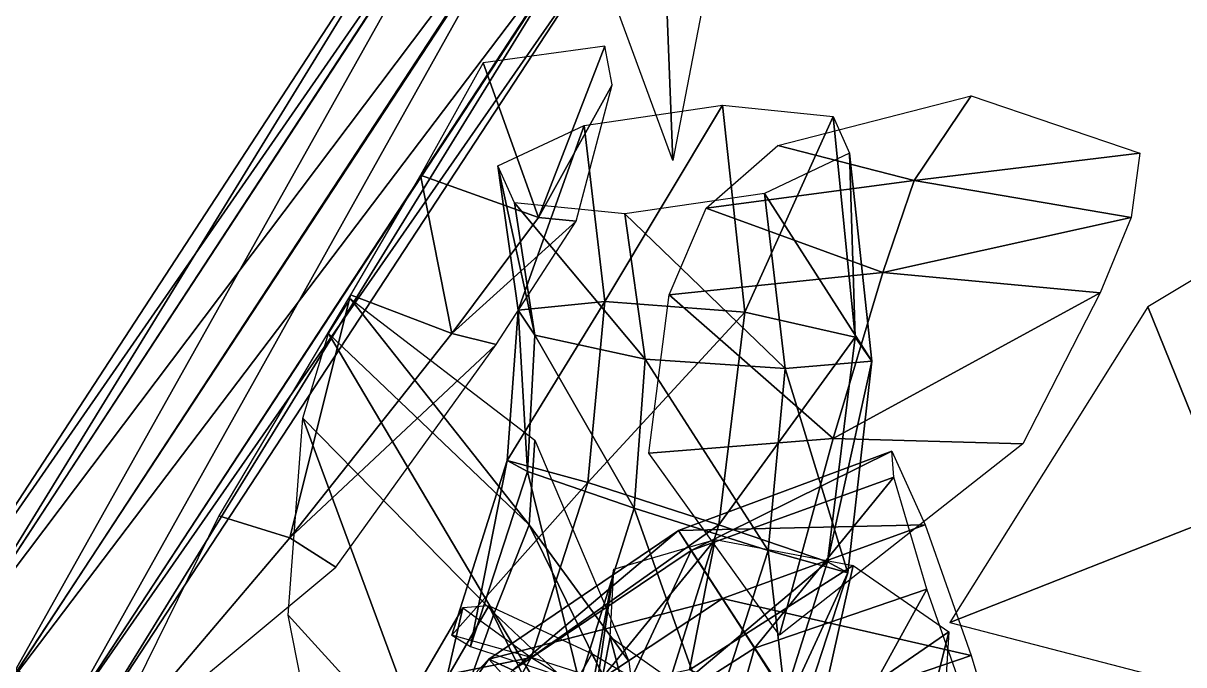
# Model space of a CAD drawing. Extents: x -6.8 to 6.8, y -29 to 29.
# Drawn here: x -1.167 to 0.409, y -13.513 to -12.641 of the extents above; entities that cross this region are included whole.
import ezdxf

# ---------------------------------------------------------------- set-up
doc = ezdxf.new("R2010")
doc.units = 0

msp = doc.modelspace()

# ---------------------------------------------------------------- linework, layer by layer
at = {"layer": 'flower_stems1', "color": 3}
for points in [[(-0.37744, -13.01916, 6.83508), (-0.40545, -12.78045, 6.76757), (-0.21746, -12.75268, 6.78503)], [(-0.37744, -13.01916, 6.83508), (-0.21746, -12.75268, 6.78503), (-0.18743, -13.03369, 6.86254)], [(-0.18743, -13.03369, 6.86254), (-0.21746, -12.75268, 6.78503), (-0.06744, -12.76794, 6.66754)], [(-0.18743, -13.03369, 6.86254), (-0.06744, -12.76794, 6.66754), (-0.03747, -13.06768, 6.74755)], [(-0.03747, -13.06768, 6.74755), (-0.06744, -12.76794, 6.66754), (-0.04492, -12.81768, 6.48254)], [(-0.49493, -13.03118, 6.68505), (-0.52246, -12.8352, 6.62506), (-0.40545, -12.78045, 6.76757)], [(-0.49493, -13.03118, 6.68505), (-0.40545, -12.78045, 6.76757), (-0.37744, -13.01916, 6.83508)], [(-0.01495, -13.10015, 6.56005), (-0.04492, -12.81768, 6.48254), (-0.16046, -12.87268, 6.34252)], [(-0.03747, -13.06768, 6.74755), (-0.04492, -12.81768, 6.48254), (-0.01495, -13.10015, 6.56005)], [(-0.47247, -13.06518, 6.49755), (-0.52246, -12.8352, 6.62506), (-0.49493, -13.03118, 6.68505)], [(-0.47247, -13.06518, 6.49755), (-0.49993, -12.88519, 6.44256), (-0.52246, -12.8352, 6.62506)], [(-0.13244, -13.11016, 6.41003), (-0.16046, -12.87268, 6.34252), (-0.34997, -12.9002, 6.32507)], [(-0.01495, -13.10015, 6.56005), (-0.16046, -12.87268, 6.34252), (-0.13244, -13.11016, 6.41003)], [(-0.32244, -13.09765, 6.38256), (-0.34997, -12.9002, 6.32507), (-0.49993, -12.88519, 6.44256)], [(-0.32244, -13.09765, 6.38256), (-0.49993, -12.88519, 6.44256), (-0.47247, -13.06518, 6.49755)], [(-0.13244, -13.11016, 6.41003), (-0.34997, -12.9002, 6.32507), (-0.32244, -13.09765, 6.38256)], [(-0.50994, -13.23516, 6.72058), (-0.37744, -13.01916, 6.83508), (-0.40045, -13.26519, 6.87506)], [(-0.50994, -13.23516, 6.72058), (-0.49493, -13.03118, 6.68505), (-0.37744, -13.01916, 6.83508)], [(-0.48242, -13.25018, 6.53002), (-0.49493, -13.03118, 6.68505), (-0.50994, -13.23516, 6.72058)], [(-0.48242, -13.25018, 6.53002), (-0.47247, -13.06518, 6.49755), (-0.49493, -13.03118, 6.68505)], [(-0.40045, -13.26519, 6.87506), (-0.37744, -13.01916, 6.83508), (-0.18743, -13.03369, 6.86254)], [(-0.40045, -13.26519, 6.87506), (-0.18743, -13.03369, 6.86254), (-0.22247, -13.32269, 6.90502)], [(-0.22247, -13.32269, 6.90502), (-0.18743, -13.03369, 6.86254), (-0.03747, -13.06768, 6.74755)], [(-0.33746, -13.30017, 6.41754), (-0.47247, -13.06518, 6.49755), (-0.48242, -13.25018, 6.53002)], [(-0.33746, -13.30017, 6.41754), (-0.32244, -13.09765, 6.38256), (-0.47247, -13.06518, 6.49755)], [(-0.22247, -13.32269, 6.90502), (-0.03747, -13.06768, 6.74755), (-0.07495, -13.37268, 6.79254)], [(-0.07495, -13.37268, 6.79254), (-0.03747, -13.06768, 6.74755), (-0.01495, -13.10015, 6.56005)], [(-0.15545, -13.35766, 6.44757), (-0.32244, -13.09765, 6.38256), (-0.33746, -13.30017, 6.41754)], [(-0.15545, -13.35766, 6.44757), (-0.13244, -13.11016, 6.41003), (-0.32244, -13.09765, 6.38256)], [(-0.04742, -13.38769, 6.60253), (-0.13244, -13.11016, 6.41003), (-0.15545, -13.35766, 6.44757)], [(-0.04742, -13.38769, 6.60253), (-0.01495, -13.10015, 6.56005), (-0.13244, -13.11016, 6.41003)], [(-0.07495, -13.37268, 6.79254), (-0.01495, -13.10015, 6.56005), (-0.04742, -13.38769, 6.60253)], [(-0.55993, -13.48767, 6.53753), (-0.50994, -13.23516, 6.72058), (-0.58496, -13.47265, 6.72753)], [(-0.58496, -13.47265, 6.72753), (-0.50994, -13.23516, 6.72058), (-0.40045, -13.26519, 6.87506)], [(-0.55993, -13.48767, 6.53753), (-0.48242, -13.25018, 6.53002), (-0.50994, -13.23516, 6.72058)], [(-0.27746, -13.3302, 6.70007), (0.01257, -13.22265, 6.68255), (0.05755, -13.32269, 6.84008)], [(-0.25994, -13.35766, 6.51007), (0.01257, -13.22265, 6.68255), (-0.27746, -13.3302, 6.70007)], [(-0.25994, -13.35766, 6.51007), (0.01507, -13.25769, 6.49505), (0.01257, -13.22265, 6.68255)], [(-0.41168, -13.53692, 6.42504), (-0.48242, -13.25018, 6.53002), (-0.55993, -13.48767, 6.53753)], [(-0.41168, -13.53692, 6.42504), (-0.33746, -13.30017, 6.41754), (-0.48242, -13.25018, 6.53002)], [(-0.58496, -13.47265, 6.72753), (-0.40045, -13.26519, 6.87506), (-0.47747, -13.50268, 6.88006)], [(-0.47747, -13.50268, 6.88006), (-0.40045, -13.26519, 6.87506), (-0.22247, -13.32269, 6.90502)], [(-0.17419, -13.49017, 6.40008), (0.01507, -13.25769, 6.49505), (-0.25994, -13.35766, 6.51007)], [(-0.17419, -13.49017, 6.40008), (0.06005, -13.41015, 6.38757), (0.01507, -13.25769, 6.49505)], [(-0.23242, -13.59515, 6.45507), (-0.33746, -13.30017, 6.41754), (-0.41168, -13.53692, 6.42504)], [(-0.23242, -13.59515, 6.45507), (-0.15545, -13.35766, 6.44757), (-0.33746, -13.30017, 6.41754)], [(-0.50244, -13.51995, 6.51007), (-0.27746, -13.3302, 6.70007), (-0.53497, -13.50518, 6.69757)], [(-0.53497, -13.50518, 6.69757), (-0.27746, -13.3302, 6.70007), (-0.21746, -13.42266, 6.85504)], [(-0.50244, -13.51995, 6.51007), (-0.25994, -13.35766, 6.51007), (-0.27746, -13.3302, 6.70007)], [(-0.47747, -13.50268, 6.88006), (-0.22247, -13.32269, 6.90502), (-0.29742, -13.56018, 6.91003)], [(-0.29742, -13.56018, 6.91003), (-0.22247, -13.32269, 6.90502), (-0.07495, -13.37268, 6.79254)], [(-0.27746, -13.3302, 6.70007), (0.05755, -13.32269, 6.84008), (-0.21746, -13.42266, 6.85504)], [(-0.21746, -13.42266, 6.85504), (0.05755, -13.32269, 6.84008), (0.12005, -13.50018, 6.87506)], [(-0.39495, -13.54766, 6.17504), (-0.36492, -13.38269, 6.08508), (-0.22747, -13.34271, 6.21453)], [(-0.39495, -13.54766, 6.17504), (-0.22747, -13.34271, 6.21453), (-0.26245, -13.5194, 6.31256)], [(-0.26245, -13.5194, 6.31256), (-0.22747, -13.34271, 6.21453), (-0.03997, -13.37768, 6.22778)], [(-0.38494, -13.62518, 6.40258), (-0.25994, -13.35766, 6.51007), (-0.50244, -13.51995, 6.51007)], [(-0.38494, -13.62518, 6.40258), (-0.17419, -13.49017, 6.40008), (-0.25994, -13.35766, 6.51007)], [(-0.12493, -13.62518, 6.61004), (-0.15545, -13.35766, 6.44757), (-0.23242, -13.59515, 6.45507)], [(-0.12493, -13.62518, 6.61004), (-0.04742, -13.38769, 6.60253), (-0.15545, -13.35766, 6.44757)], [(-0.29742, -13.56018, 6.91003), (-0.07495, -13.37268, 6.79254), (-0.14996, -13.61016, 6.79754)], [(-0.26245, -13.5194, 6.31256), (-0.03997, -13.37768, 6.22778), (-0.08746, -13.5902, 6.34753)], [(-0.14996, -13.61016, 6.79754), (-0.07495, -13.37268, 6.79254), (-0.04742, -13.38769, 6.60253)], [(-0.08746, -13.5902, 6.34753), (-0.03997, -13.37768, 6.22778), (0.08978, -13.46771, 6.11755)], [(-0.40447, -13.6527, 6.01757), (-0.36993, -13.47515, 5.92004), (-0.36492, -13.38269, 6.08508)], [(-0.40447, -13.6527, 6.01757), (-0.36492, -13.38269, 6.08508), (-0.39495, -13.54766, 6.17504)], [(-0.14996, -13.61016, 6.79754), (-0.04742, -13.38769, 6.60253), (-0.12493, -13.62518, 6.61004)], [(-0.07244, -13.6502, 6.43505), (0.06005, -13.41015, 6.38757), (-0.17419, -13.49017, 6.40008)], [(-0.07244, -13.6502, 6.43505), (0.12255, -13.5877, 6.42254), (0.06005, -13.41015, 6.38757)], [(-0.53497, -13.50518, 6.69757), (-0.21746, -13.42266, 6.85504), (-0.46246, -13.5852, 6.85504)], [(-0.46246, -13.5852, 6.85504), (-0.21746, -13.42266, 6.85504), (-0.11492, -13.5802, 6.89007)], [(-0.21746, -13.42266, 6.85504), (0.12005, -13.50018, 6.87506), (-0.11492, -13.5802, 6.89007)], [(-0.62744, -13.53369, 6.71752), (-0.56994, -13.43518, 6.72906), (-0.47747, -13.50268, 6.88006)], [(-0.59246, -13.53167, 6.52758), (-0.56994, -13.43518, 6.72906), (-0.62744, -13.53369, 6.71752)], [(-0.45245, -13.60015, 6.41503), (-0.53497, -13.43267, 6.54003), (-0.59246, -13.53167, 6.52758)], [(-0.59246, -13.53167, 6.52758), (-0.53497, -13.43267, 6.54003), (-0.56994, -13.43518, 6.72906)], [(-0.45245, -13.60015, 6.41503), (-0.39495, -13.49768, 6.42755), (-0.53497, -13.43267, 6.54003)], [(-0.08746, -13.5902, 6.34753), (0.08978, -13.46771, 6.11755), (0.02752, -13.71771, 6.26007)], [(0.02752, -13.71771, 6.26007), (0.08978, -13.46771, 6.11755), (0.0838, -13.56268, 5.95007)], [(-1.43994, -13.68518, 6.92004), (-1.23742, -13.47515, 6.88507), (-1.14746, -13.5393, 7.04003)], [(-0.28997, -13.77844, 5.93005), (-0.36993, -13.47515, 5.92004), (-0.40447, -13.6527, 6.01757)], [(-0.28997, -13.77844, 5.93005), (-0.24243, -13.56518, 5.81005), (-0.36993, -13.47515, 5.92004)], [(-0.62744, -13.53369, 6.71752), (-0.47747, -13.50268, 6.88006), (-0.53497, -13.60516, 6.87005)], [(-0.53497, -13.60516, 6.87005), (-0.47747, -13.50268, 6.88006), (-0.31494, -13.60015, 6.91003)], [(-0.28997, -13.69519, 6.44256), (-0.39495, -13.49768, 6.42755), (-0.45245, -13.60015, 6.41503)], [(-0.28997, -13.69519, 6.44256), (-0.23242, -13.59515, 6.45507), (-0.39495, -13.49768, 6.42755)], [(-0.24993, -13.75769, 6.43505), (-0.17419, -13.49017, 6.40008), (-0.38494, -13.62518, 6.40258)], [(-0.24993, -13.75769, 6.43505), (-0.07244, -13.6502, 6.43505), (-0.17419, -13.49017, 6.40008)], [(-0.11492, -13.5802, 6.89007), (0.12005, -13.50018, 6.87506), (0.16503, -13.6502, 6.76757)], [(-0.70745, -13.68518, 6.68505), (-0.53497, -13.50518, 6.69757), (-0.46246, -13.5852, 6.85504)], [(-0.67407, -13.70269, 6.49755), (-0.53497, -13.50518, 6.69757), (-0.70745, -13.68518, 6.68505)], [(-0.67407, -13.70269, 6.49755), (-0.50244, -13.51995, 6.51007), (-0.53497, -13.50518, 6.69757)]]:
    msp.add_3dface(points, dxfattribs=at)
at = {"layer": 'flowers0', "color": 1}
for points in [[(-0.29742, -12.51269, 6.45916), (-0.20996, -12.43768, 6.71081), (-0.28497, -12.82769, 6.55505)], [(-0.28497, -12.82769, 6.55505), (-0.36492, -12.61016, 6.21679), (-0.29742, -12.51269, 6.45916)], [(-0.37744, -12.67266, 6.71032), (-0.54241, -12.69519, 6.41754), (-0.46746, -12.90521, 6.73181)], [(-0.46746, -12.90521, 6.73181), (-0.36743, -12.72515, 7.06756), (-0.37744, -12.67266, 6.71032)], [(-0.46746, -12.90521, 6.73181), (-0.54241, -12.69519, 6.41754), (-0.62744, -12.84765, 6.38507)], [(-0.46746, -12.90521, 6.73181), (-0.41619, -12.91015, 7.13256), (-0.36743, -12.72515, 7.06756)], [(0.04254, -12.85516, 5.59252), (-0.14245, -12.80767, 5.34252), (0.12005, -12.74017, 5.44506)], [(0.12005, -12.74017, 5.44506), (0.3493, -12.81768, 5.56506), (0.04254, -12.85516, 5.59252)], [(0.04254, -12.85516, 5.59252), (-0.23992, -12.8927, 5.4378), (-0.14245, -12.80767, 5.34252)], [(0.04254, -12.85516, 5.59252), (0.3493, -12.81768, 5.56506), (0.33752, -12.90521, 5.67755)], [(-0.58496, -13.06268, 6.75756), (-0.62744, -12.84765, 6.38507), (-0.72247, -13.01019, 6.39508)], [(-0.46746, -12.90521, 6.73181), (-0.62744, -12.84765, 6.38507), (-0.58496, -13.06268, 6.75756)], [(0.00006, -12.98016, 5.68005), (-0.23992, -12.8927, 5.4378), (0.04254, -12.85516, 5.59252)], [(0.04254, -12.85516, 5.59252), (0.33752, -12.90521, 5.67755), (0.00006, -12.98016, 5.68005)], [(0.47253, -13.30517, 6.63757), (0.66253, -12.84515, 6.48504), (0.36004, -13.02642, 6.46453)], [(-0.58496, -13.06268, 6.75756), (-0.41619, -12.91015, 7.13256), (-0.46746, -12.90521, 6.73181)], [(-0.28997, -13.01019, 5.53753), (-0.23992, -12.8927, 5.4378), (0.00006, -12.98016, 5.68005)], [(0.00006, -12.98016, 5.68005), (0.33752, -12.90521, 5.67755), (0.29504, -13.00769, 5.77508)], [(-0.52496, -13.07769, 7.15502), (-0.41619, -12.91015, 7.13256), (-0.58496, -13.06268, 6.75756)], [(-0.28997, -13.01019, 5.53753), (0.00006, -12.98016, 5.68005), (-0.06744, -13.2052, 5.84008)], [(0.00006, -12.98016, 5.68005), (0.29504, -13.00769, 5.77508), (-0.06744, -13.2052, 5.84008)], [(-0.80493, -13.3402, 6.79003), (-0.72247, -13.01019, 6.39508), (-0.90167, -13.31018, 6.46032)], [(-0.58496, -13.06268, 6.75756), (-0.72247, -13.01019, 6.39508), (-0.80493, -13.3402, 6.79003)], [(-0.47991, -13.32269, 5.11254), (-0.75244, -13.06268, 5.26507), (-0.72247, -13.01568, 5.07006)], [(-0.47991, -13.32269, 5.11254), (-0.72247, -13.01568, 5.07006), (-0.47247, -13.2077, 4.89007)], [(-0.31744, -13.22515, 5.74255), (-0.28997, -13.01019, 5.53753), (-0.06744, -13.2052, 5.84008)], [(-0.06744, -13.2052, 5.84008), (0.29504, -13.00769, 5.77508), (0.19006, -13.2127, 5.94256)], [(0.47253, -13.30517, 6.63757), (0.36004, -13.02642, 6.46453), (0.0913, -13.4552, 6.63256)], [(-0.52496, -13.07769, 7.15502), (-0.58496, -13.06268, 6.75756), (-0.80493, -13.3402, 6.79003)], [(-0.78747, -13.17767, 5.42755), (-0.75244, -13.06268, 5.26507), (-0.52746, -13.44268, 5.26507)], [(-0.52746, -13.44268, 5.26507), (-0.75244, -13.06268, 5.26507), (-0.47991, -13.32269, 5.11254)], [(-0.74243, -13.38018, 7.11755), (-0.52496, -13.07769, 7.15502), (-0.80493, -13.3402, 6.79003)], [(-0.80743, -13.44519, 5.68853), (-0.78747, -13.17767, 5.42755), (-0.60742, -13.66516, 5.53002)], [(-0.78747, -13.17767, 5.42755), (-0.52746, -13.44268, 5.26507), (-0.60742, -13.66516, 5.53002)], [(-0.13995, -13.47265, 6.01757), (-0.31744, -13.22515, 5.74255), (-0.06744, -13.2052, 5.84008)], [(-0.06744, -13.2052, 5.84008), (0.19006, -13.2127, 5.94256), (-0.13995, -13.47265, 6.01757)], [(-0.47247, -13.2077, 4.89007), (-0.34497, -13.50769, 4.80255), (-0.47991, -13.32269, 5.11254)], [(-0.80493, -13.3402, 6.79003), (-0.90167, -13.31018, 6.46032), (-1.06994, -13.6527, 6.83007)], [(0.0913, -13.4552, 6.63256), (0.55255, -13.57519, 6.82006), (0.47253, -13.30517, 6.63757)], [(-0.47991, -13.32269, 5.11254), (-0.32995, -13.63018, 4.93255), (-0.52746, -13.44268, 5.26507)], [(-0.47991, -13.32269, 5.11254), (-0.34497, -13.50769, 4.80255), (-0.32995, -13.63018, 4.93255)], [(-1.06994, -13.6527, 6.83007), (-0.74243, -13.38018, 7.11755), (-0.80493, -13.3402, 6.79003)], [(-0.71246, -13.92767, 5.82757), (-0.80743, -13.44519, 5.68853), (-0.60742, -13.66516, 5.53002)], [(-0.52746, -13.44268, 5.26507), (-0.34997, -13.73767, 5.08508), (-0.60742, -13.66516, 5.53002)], [(-0.52746, -13.44268, 5.26507), (-0.32995, -13.63018, 4.93255), (-0.34997, -13.73767, 5.08508)]]:
    msp.add_3dface(points, dxfattribs=at)
at = {"layer": 'stems3', "color": 3}
for points in [[(-1.30493, -13.49017, 7.30505), (-0.58245, -12.38269, 7.07757), (-0.54241, -12.39019, 7.16754)], [(-1.27496, -13.51019, 7.2163), (-0.58245, -12.38269, 7.07757), (-1.30493, -13.49017, 7.30505)], [(-1.27496, -13.51019, 7.2163), (-0.55993, -12.41766, 6.99005), (-0.58245, -12.38269, 7.07757)], [(-1.30493, -13.49017, 7.30505), (-0.54241, -12.39019, 7.16754), (-1.26995, -13.50268, 7.39508)], [(-1.26995, -13.50268, 7.39508), (-0.54241, -12.39019, 7.16754), (-0.46496, -12.43518, 7.20507)], [(-1.19494, -13.55017, 7.17755), (-0.55993, -12.41766, 6.99005), (-1.27496, -13.51019, 7.2163)], [(-1.19494, -13.55017, 7.17755), (-0.48742, -12.47265, 6.95257), (-0.55993, -12.41766, 6.99005)], [(-1.26995, -13.50268, 7.39508), (-0.46496, -12.43518, 7.20507), (-1.18743, -13.53979, 7.43255)], [(-1.18743, -13.53979, 7.43255), (-0.46496, -12.43518, 7.20507), (-0.39245, -12.49017, 7.16754)], [(-1.11242, -13.5902, 7.21478), (-0.48742, -12.47265, 6.95257), (-1.19494, -13.55017, 7.17755)], [(-1.11242, -13.5902, 7.21478), (-0.40722, -12.51519, 6.99005), (-0.48742, -12.47265, 6.95257)], [(-1.18743, -13.53979, 7.43255), (-0.39245, -12.49017, 7.16754), (-1.10742, -13.5827, 7.39508)], [(-1.10742, -13.5827, 7.39508), (-0.39245, -12.49017, 7.16754), (-0.36993, -12.5227, 7.08007)], [(-1.07745, -13.60266, 7.30255), (-0.40722, -12.51519, 6.99005), (-1.11242, -13.5902, 7.21478)], [(-1.10742, -13.5827, 7.39508), (-0.36993, -12.5227, 7.08007), (-1.07745, -13.60266, 7.30255)], [(-1.07745, -13.60266, 7.30255), (-0.36993, -12.5227, 7.08007), (-0.40722, -12.51519, 6.99005)]]:
    msp.add_3dface(points, dxfattribs=at)

doc.saveas('drawing.dxf')
